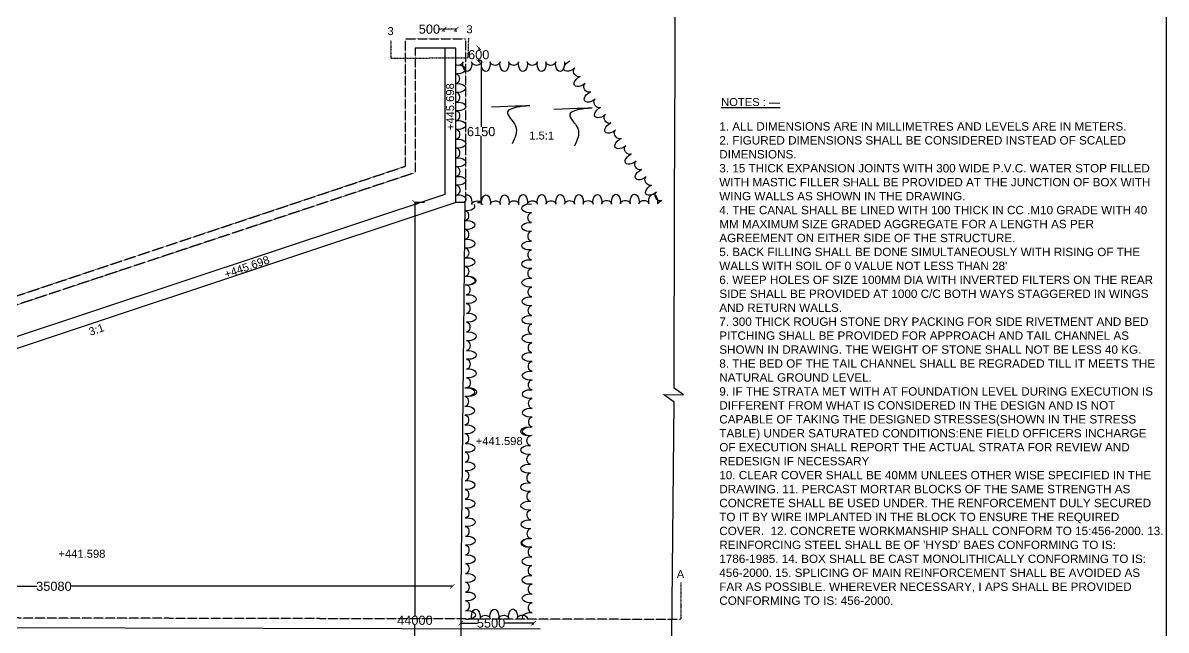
# Model space of a CAD drawing. Header units: inches. Extents: x -25940 to 116401, y 67945 to 197802.
# Drawn here: x 66419 to 116401, y 142348 to 168892 of the extents above; entities that cross this region are included whole.
import ezdxf

# ---------------------------------------------------------------- set-up
doc = ezdxf.new("R2010")
doc.units = ezdxf.units.IN
doc.header["$MEASUREMENT"] = 0
doc.linetypes.add('ACAD_ISO02W100', pattern=[15, 12, -3])
doc.linetypes.add('HIDDEN2', pattern=[0.1875, 0.125, -0.0625])
for name, color, linetype in [('BOX & TEXT', 7, 'Continuous'), ('DIM', 7, 'Continuous'), ('DIMENSION', 7, 'Continuous'), ('DOT LINE', 7, 'ACAD_ISO02W100'), ('LINE', 7, 'Continuous'), ('TEXT', 7, 'Continuous')]:
    doc.layers.add(name, color=color, linetype=linetype)
doc.styles.get("Standard").update_dxf_attribs({"font": 'arial.ttf'})
doc.dimstyles.new('ST1', dxfattribs={"dimtxt": 400, "dimasz": 200, "dimexe": 0.18, "dimexo": 0.0625, "dimgap": 0.09, "dimtad": 0, "dimtih": 1, "dimtoh": 1, "dimdec": 0, "dimzin": 0, "dimdsep": 46, "dimtxsty": 'Standard', "dimblk": 'ARCHTICK', "dimcen": 0.09, "dimadec": 0, "dimazin": 0, "dimtfac": 1, "dimtdec": 0, "dimtofl": 0, "dimtmove": 0, "dimatfit": 3, "dimldrblk": 'ARCHTICK', "dimfxl": 1, "dimtolj": 1, "dimtzin": 0, "dimarcsym": 0})

# ---------------------------------------------------------------- blocks, each defined once
blk = doc.blocks.new('_ArchTick')
at = {"color": 0, "linetype": 'ByBlock', "const_width": 0.15}
blk.add_lwpolyline([(-0.5, -0.5), (0.5, 0.5)], dxfattribs=at)
blk = doc.blocks.new('*D70')
at = {"layer": 'Defpoints', "color": 0, "transparency": 16777216}
for p in [(83559, 161036), (83977, 161036), (83977, 124518)]:
    blk.add_point(p, dxfattribs=at)
at = {"layer": 'DIM', "color": 0, "lineweight": -2, "transparency": 16777216}
for p, q in [((83977, 161036), (83559, 161036)), ((83559, 161036), (83559, 142981)), ((83559, 124518), (83559, 142573)), ((83977, 124518), (83559, 124518))]:
    blk.add_line(p, q, dxfattribs=at)
at = {"layer": 'DIM', "color": 0, "lineweight": -2, "transparency": 16777216, "xscale": 200, "yscale": 200, "zscale": 200}
for p, rotation in [((83559, 161036), 90), ((83559, 124518), 270)]:
    blk.add_blockref('_ArchTick', p, dxfattribs=dict(at, rotation=rotation))
at = {"layer": 'DIM', "color": 0, "transparency": 16777216, "insert": (83559, 142777), "char_height": 400, "attachment_point": 5}
blk.add_mtext('\\A1;44000', dxfattribs=at)
blk = doc.blocks.new('*D120')
at = {"layer": 'Defpoints', "color": 0, "transparency": 16777216}
for p in [(86347, 167809), (86352, 167809), (86377, 167190)]:
    blk.add_point(p, dxfattribs=at)
at = {"layer": 'DIM', "color": 0, "lineweight": -2, "transparency": 16777216}
for p, q in [((86352, 167809), (86346, 167809)), ((86347, 167809), (86347, 167704)), ((86377, 167190), (86346, 167190)), ((86347, 167190), (86347, 167295))]:
    blk.add_line(p, q, dxfattribs=at)
at = {"layer": 'DIM', "color": 0, "lineweight": -2, "transparency": 16777216, "xscale": 200, "yscale": 200, "zscale": 200}
for p, rotation in [((86347, 167809), 90), ((86347, 167190), 270)]:
    blk.add_blockref('_ArchTick', p, dxfattribs=dict(at, rotation=rotation))
at = {"layer": 'DIM', "color": 0, "transparency": 16777216, "insert": (86347, 167499), "char_height": 400, "attachment_point": 5}
blk.add_mtext('\\A1;600', dxfattribs=at)
blk = doc.blocks.new('*D121')
at = {"layer": 'Defpoints', "color": 0, "transparency": 16777216}
for p in [(86347, 167242), (86453, 167242), (86301, 161034)]:
    blk.add_point(p, dxfattribs=at)
at = {"layer": 'DIM', "color": 0, "lineweight": -2, "transparency": 16777216}
for p, q in [((86347, 167242), (86453, 167242)), ((86453, 167242), (86453, 164342)), ((86453, 161034), (86453, 163934)), ((86301, 161034), (86453, 161034))]:
    blk.add_line(p, q, dxfattribs=at)
at = {"layer": 'DIM', "color": 0, "lineweight": -2, "transparency": 16777216, "xscale": 200, "yscale": 200, "zscale": 200}
for p, rotation in [((86453, 167242), 90), ((86453, 161034), 270)]:
    blk.add_blockref('_ArchTick', p, dxfattribs=dict(at, rotation=rotation))
at = {"layer": 'DIM', "color": 0, "transparency": 16777216, "insert": (86453, 164138), "char_height": 400, "attachment_point": 5}
blk.add_mtext('\\A1;6150', dxfattribs=at)
blk = doc.blocks.new('*D122')
at = {"layer": 'Defpoints', "color": 0, "transparency": 16777216}
for p in [(50358, 144327), (85193, 144278), (85193, 144263)]:
    blk.add_point(p, dxfattribs=at)
at = {"layer": 'DIM', "color": 0, "lineweight": -2, "transparency": 16777216}
for p, q in [((50358, 144327), (50358, 144263)), ((50358, 144263), (67023, 144263)), ((85193, 144263), (68527, 144263)), ((85193, 144278), (85193, 144263))]:
    blk.add_line(p, q, dxfattribs=at)
at = {"layer": 'DIM', "color": 0, "lineweight": -2, "transparency": 16777216, "xscale": 200, "yscale": 200, "zscale": 200, "rotation": 180}
blk.add_blockref('_ArchTick', (50358, 144263), dxfattribs=at)
at = {"layer": 'DIM', "color": 0, "lineweight": -2, "transparency": 16777216, "xscale": 200, "yscale": 200, "zscale": 200}
blk.add_blockref('_ArchTick', (85193, 144263), dxfattribs=at)
at = {"layer": 'DIM', "color": 0, "transparency": 16777216, "insert": (67775, 144263), "char_height": 400, "attachment_point": 5}
blk.add_mtext('\\A1;35080', dxfattribs=at)
blk = doc.blocks.new('*D144')
at = {"layer": 'Defpoints', "color": 0, "linetype": 'HIDDEN2', "transparency": 16777216}
for p in [(84833, 168617), (84833, 168507), (85369, 168503)]:
    blk.add_point(p, dxfattribs=at)
at = {"layer": 'DIMENSION', "color": 0, "linetype": 'HIDDEN2', "lineweight": -2, "transparency": 16777216}
for p, q in [((84833, 168617), (84633, 168617)), ((84833, 168507), (84833, 168617)), ((85369, 168617), (84833, 168617)), ((85369, 168503), (85369, 168617))]:
    blk.add_line(p, q, dxfattribs=at)
at = {"layer": 'DIMENSION', "color": 0, "linetype": 'HIDDEN2', "lineweight": -2, "transparency": 16777216, "xscale": 200, "yscale": 200, "zscale": 200, "rotation": 180}
blk.add_blockref('_ArchTick', (84833, 168617), dxfattribs=at)
at = {"layer": 'DIMENSION', "color": 0, "linetype": 'HIDDEN2', "lineweight": -2, "transparency": 16777216, "xscale": 200, "yscale": 200, "zscale": 200}
blk.add_blockref('_ArchTick', (85369, 168617), dxfattribs=at)
at = {"layer": 'DIMENSION', "color": 0, "linetype": 'HIDDEN2', "transparency": 16777216, "insert": (84192, 168617), "char_height": 400, "attachment_point": 5}
blk.add_mtext('\\A1;500', dxfattribs=at)
blk = doc.blocks.new('*D145')
at = {"layer": 'Defpoints', "color": 0, "transparency": 16777216}
for p in [(85571, 142644), (88739, 142653), (88739, 142591)]:
    blk.add_point(p, dxfattribs=at)
at = {"layer": 'DIM', "color": 0, "lineweight": -2, "transparency": 16777216}
for p, q in [((85571, 142644), (85571, 142653)), ((85571, 142653), (86290, 142653)), ((88739, 142653), (87483, 142653)), ((88739, 142591), (88739, 142653))]:
    blk.add_line(p, q, dxfattribs=at)
at = {"layer": 'DIM', "color": 0, "lineweight": -2, "transparency": 16777216, "xscale": 200, "yscale": 200, "zscale": 200, "rotation": 180}
blk.add_blockref('_ArchTick', (85571, 142653), dxfattribs=at)
at = {"layer": 'DIM', "color": 0, "lineweight": -2, "transparency": 16777216, "xscale": 200, "yscale": 200, "zscale": 200}
blk.add_blockref('_ArchTick', (88739, 142653), dxfattribs=at)
at = {"layer": 'DIM', "color": 0, "transparency": 16777216, "insert": (86887, 142653), "char_height": 400, "attachment_point": 5}
blk.add_mtext('\\A1;5500', dxfattribs=at)

msp = doc.modelspace()

# ---------------------------------------------------------------- linework, layer by layer
at = {"layer": 'DIMENSION', "linetype": 'HIDDEN2'}
for points in [[(82506.7, 168142), (82502, 167345.9), (85888.1, 167367.3), (85912.2, 168216)], [(95191.2, 144426.9), (95191.2, 142833.4)]]:
    msp.add_lwpolyline(points, dxfattribs=at)
at = {"layer": 'DOT LINE', "color": 0}
for points in [[(-14119.1, 154066.6), (-14084.1, 164545.6), (-10371.6, 164545.6), (-10371.6, 157354.6), (-927.6, 153286.6), (3568.9, 153297.1), (3568.9, 150196.1), (46135.4, 150196.1), (46135.4, 153258.6), (55060.4, 153258.6), (83141.9, 162624.6), (83141.9, 168201.1), (85765.4, 168201.1), (85765.4, 161037.6)], [(83573.9, 167788.1), (83573.9, 162348.1), (55121.4, 152900.6), (46555.4, 152849.6), (46550.9, 149951.1), (50364.9, 149941.6)]]:
    msp.add_lwpolyline(points, dxfattribs=at)
at = {"layer": 'DOT LINE', "color": 0, "linetype": 'ACAD_ISO02W100'}
msp.add_lwpolyline([(95163.7, 142814.2), (50305.8, 142913.7)], dxfattribs=at)
at = {"layer": 'LINE'}
msp.add_lwpolyline([(-23025.6, 114547.6), (94840.4, 114559.6), (94737.4, 135592.6), (94275.9, 135895.6), (95174.4, 135895.6), (94733.4, 136191.1), (94885.9, 152316.1), (94431.9, 152645.6), (95300.9, 152626.1), (94891.9, 152919.1), (94913.9, 160975.6), (94937.4, 167128.6), (94942.9, 174529.6), (63053.9, 174622.1)], dxfattribs=at)
at = {"layer": 'LINE', "color": 0}
for points in [[(-14002.1, 142802.1), (-14031.1, 121094.6), (-10361.1, 121108.1), (-10373.6, 128290.6), (-965.6, 132276.1), (3574.4, 132298.6), (3583.9, 135329.1), (11734.4, 135323.1), (35329.9, 135303.1), (46294.4, 135362.6), (46328.9, 132321.6), (55074.9, 132295.6), (82955.9, 122937.1), (82987.9, 117407.1), (85624.4, 117407.1), (85585.9, 144051.6), (85751.4, 161037.6), (85345.9, 161037.6), (85345.9, 167788.1), (83573.9, 167788.1)], [(84865.9, 167788.1), (84865.9, 161396.6), (50364.9, 149941.6)], [(85345.9, 161037.6), (51177.4, 149680.6), (50363.4, 149468.1)], [(46653.9, 142503.1), (89027.4, 142410.1)]]:
    msp.add_lwpolyline(points, dxfattribs=at)
at = {"layer": 'TEXT'}
msp.add_lwpolyline([(-25939.8, 197802.2), (116401.4, 197802.2), (116401.4, 98457.2), (-25939.8, 98457.2)], close=True, dxfattribs=at)
at = {"layer": 'TEXT', "extrusion": (0, 0, -1)}
for centre, major_axis, ratio, start_param, end_param in [((85440.7, 167189.9), (216.2, 0), 0.7188112, 0, 2.0243041), ((85425, 166860.5), (347.2, 0), 0.5611027, 4.4825214, 8.0798398), ((85846.5, 167111.4), (-1.2, -347.2), 0.5611027, 4.4825214, 8.0798398), ((86252.7, 167189.9), (216.2, 0), 0.7188112, 0, 3.1415927), ((86658.5, 167111.4), (-1.2, -347.2), 0.5611027, 4.4825214, 8.0798398), ((87064.7, 167189.9), (216.2, 0), 0.7188112, 0, 3.1415927), ((87470.5, 167111.4), (-1.2, -347.2), 0.5611027, 4.4825214, 8.0798398), ((87876.7, 167189.9), (216.2, 0), 0.7188112, 0, 3.1415927), ((88282.5, 167111.4), (-1.2, -347.2), 0.5611027, 4.4825214, 8.0798398), ((88688.7, 167189.9), (216.2, 0), 0.7188112, 0, 3.1415927), ((89094.5, 167111.4), (-1.2, -347.2), 0.5611027, 4.4825214, 8.0798398), ((89500.7, 167189.9), (216.2, 0), 0.7188112, 0, 3.1415927), ((89906.5, 167111.4), (-1.2, -347.2), 0.5611027, 4.4825214, 8.0798398), ((90379.8, 167031.7), (-290.8, -189.6), 0.5611027, 4.4825214, 8.0798398), ((85348.1, 166454.4), (-0.8, 216.2), 0.7188112, 0, 3.1415927), ((90668.4, 166735.3), (118.8, -180.7), 0.7188112, 0, 3.1415927), ((90825.8, 166353.1), (-290.8, -189.6), 0.5611027, 4.4825214, 8.0798398), ((85427.9, 166048.5), (347.2, 0), 0.5611027, 4.4825214, 8.0798398), ((91114.4, 166056.8), (118.8, -180.7), 0.7188112, 0, 3.1415927), ((85351, 165642.4), (-0.8, 216.2), 0.7188112, 0, 3.1415927), ((85430.8, 165236.5), (347.2, 0), 0.5611027, 4.4825214, 8.0798398), ((91271.8, 165674.6), (-290.8, -189.6), 0.5611027, 4.4825214, 8.0798398), ((91560.4, 165378.2), (118.8, -180.7), 0.7188112, 0, 3.1415927), ((85353.9, 164830.4), (-0.8, 216.2), 0.7188112, 0, 3.1415927), ((91717.8, 164996), (-290.8, -189.6), 0.5611027, 4.4825214, 8.0798398), ((85433.7, 164424.5), (347.2, 0), 0.5611027, 4.4825214, 8.0798398), ((92006.4, 164699.7), (118.8, -180.7), 0.7188112, 0, 3.1415927), ((92163.8, 164317.5), (-290.8, -189.6), 0.5611027, 4.4825214, 8.0798398), ((85356.8, 164018.4), (-0.8, 216.2), 0.7188112, 0, 3.1415927), ((92452.4, 164021.1), (118.8, -180.7), 0.7188112, 0, 3.1415927), ((85436.6, 163612.5), (347.2, 0), 0.5611027, 4.4825214, 8.0798398), ((92609.8, 163638.9), (-290.8, -189.6), 0.5611027, 4.4825214, 8.0798398), ((92898.4, 163342.6), (118.8, -180.7), 0.7188112, 0, 3.1415927), ((85359.7, 163206.4), (-0.8, 216.2), 0.7188112, 0, 3.1415927), ((85439.6, 162800.5), (347.2, 0), 0.5611027, 4.4825214, 8.0798398), ((93055.8, 162960.4), (-290.8, -189.6), 0.5611027, 4.4825214, 8.0798398), ((85362.6, 162394.4), (-0.8, 216.2), 0.7188112, 0, 3.1415927), ((93344.4, 162664), (118.8, -180.7), 0.7188112, 0, 3.1415927), ((93501.8, 162281.8), (-290.8, -189.6), 0.5611027, 4.4825214, 8.0798398), ((85442.5, 161988.5), (347.2, 0), 0.5611027, 4.4825214, 8.0798398), ((93790.4, 161985.5), (118.8, -180.7), 0.7188112, 0, 3.1415927), ((85365.5, 161582.4), (-0.8, 216.2), 0.7188112, 0, 3.1415927), ((93947.8, 161603.3), (-290.8, -189.6), 0.5611027, 4.4825214, 8.0798398), ((94236.4, 161306.9), (118.8, -180.7), 0.7188112, 0, 3.1415927), ((85445.4, 161176.5), (347.2, 0), 0.5611027, 4.4825214, 7.0773983), ((85825.7, 160868.6), (347.2, 0), 0.5611027, 5.8681832, 8.0798398), ((85854.3, 161029.4), (0, 347.2), 0.5611027, 5.8096684, 8.0798398), ((86260.4, 160952.4), (-216.2, -0.8), 0.7188112, 0, 3.1415927), ((86666.3, 161032.3), (0, 347.2), 0.5611027, 4.4825214, 8.0798398), ((87072.4, 160955.3), (-216.2, -0.8), 0.7188112, 0, 3.1415927), ((87478.3, 161035.2), (0, 347.2), 0.5611027, 4.4825214, 8.0798398), ((87884.4, 160958.2), (-216.2, -0.8), 0.7188112, 0, 3.1415927), ((88290.3, 161038.1), (0, 347.2), 0.5611027, 4.4825214, 8.0798398), ((88575.5, 160783), (-347.2, 0), 0.5611027, 4.4825214, 8.0798398), ((88696.3, 160961.1), (-216.2, -0.8), 0.7188112, 0, 3.1415927), ((89102.3, 161041), (0, 347.2), 0.5611027, 4.4825214, 8.0798398), ((89508.3, 160964), (-216.2, -0.8), 0.7188112, 0, 3.1415927), ((89914.3, 161043.9), (0, 347.2), 0.5611027, 4.4825214, 8.0798398), ((90320.3, 160966.9), (-216.2, -0.8), 0.7188112, 0, 3.1415927), ((90726.2, 161046.8), (0, 347.2), 0.5611027, 4.4825214, 8.0798398), ((91132.3, 160969.8), (-216.2, -0.8), 0.7188112, 0, 3.1415927), ((91538.2, 161049.7), (0, 347.2), 0.5611027, 4.4825214, 8.0798398), ((91944.3, 160972.7), (-216.2, -0.8), 0.7188112, 0, 3.1415927), ((92350.2, 161052.6), (0, 347.2), 0.5611027, 4.4825214, 8.0798398), ((92756.3, 160975.6), (-216.2, -0.8), 0.7188112, 0, 3.1415927), ((93162.2, 161055.5), (0, 347.2), 0.5611027, 4.4825214, 8.0798398), ((93568.3, 160978.5), (-216.2, -0.8), 0.7188112, 0, 3.1415927), ((93974.2, 161058.4), (0, 347.2), 0.5611027, 4.4825214, 8.0798398), ((94393.8, 160924.7), (-290.8, -189.6), 0.5611027, 7.3688238, 8.0798398), ((85748.7, 160462.5), (-0.8, 216.2), 0.7188112, 0, 3.1415927), ((88655.4, 160377.1), (0.8, -216.2), 0.7188112, 0, 3.1415927), ((85828.6, 160056.6), (347.2, 0), 0.5611027, 4.4825214, 8.0798398), ((88578.4, 159971), (-347.2, 0), 0.5611027, 4.4825214, 8.0798398), ((85751.6, 159650.5), (-0.8, 216.2), 0.7188112, 0, 3.1415927), ((85831.5, 159244.6), (347.2, 0), 0.5611027, 4.4825214, 8.0798398), ((88658.3, 159565.1), (0.8, -216.2), 0.7188112, 0, 3.1415927), ((85754.5, 158838.5), (-0.8, 216.2), 0.7188112, 0, 3.1415927), ((88581.3, 159159), (-347.2, 0), 0.5611027, 4.4825214, 8.0798398), ((88661.2, 158753.1), (0.8, -216.2), 0.7188112, 0, 3.1415927), ((85834.4, 158432.6), (347.2, 0), 0.5611027, 4.4825214, 8.0798398), ((88584.2, 158347), (-347.2, 0), 0.5611027, 4.4825214, 8.0798398), ((85757.4, 158026.5), (-0.8, 216.2), 0.7188112, 0, 3.1415927), ((88664.1, 157941.1), (0.8, -216.2), 0.7188112, 0, 3.1415927), ((85837.3, 157620.6), (347.2, 0), 0.5611027, 4.4825214, 8.0798398), ((85881.6, 157628.2), (347.2, 0), 0.5611027, 4.4825214, 8.0798398), ((88587.1, 157535), (-347.2, 0), 0.5611027, 4.4825214, 8.0798398), ((85804.6, 157222.1), (-0.8, 216.2), 0.7188112, 0, 3.1415927), ((85884.5, 156816.2), (347.2, 0), 0.5611027, 4.4825214, 8.0798398), ((88667, 157129.1), (0.8, -216.2), 0.7188112, 0, 3.1415927), ((85807.5, 156410.2), (-0.8, 216.2), 0.7188112, 0, 3.1415927), ((88590, 156723), (-347.2, 0), 0.5611027, 4.4825214, 8.0798398), ((88669.9, 156317.1), (0.8, -216.2), 0.7188112, 0, 3.1415927), ((85887.4, 156004.2), (347.2, 0), 0.5611027, 4.4825214, 8.0798398), ((88593, 155911), (-347.2, 0), 0.5611027, 4.4825214, 8.0798398), ((85810.4, 155598.2), (-0.8, 216.2), 0.7188112, 0, 3.1415927), ((88672.8, 155505.1), (0.8, -216.2), 0.7188112, 0, 3.1415927), ((85890.3, 155192.2), (347.2, 0), 0.5611027, 4.4825214, 8.0798398), ((85813.3, 154786.2), (-0.8, 216.2), 0.7188112, 0, 3.1415927), ((88595.9, 155099), (-347.2, 0), 0.5611027, 4.4825214, 8.0798398), ((85893.2, 154380.3), (347.2, 0), 0.5611027, 4.4825214, 8.0798398), ((88598.8, 154287), (-347.2, 0), 0.5611027, 4.4825214, 8.0798398), ((88675.7, 154693.1), (0.8, -216.2), 0.7188112, 0, 3.1415927), ((85816.2, 153974.2), (-0.8, 216.2), 0.7188112, 0, 3.1415927), ((88678.6, 153881.1), (0.8, -216.2), 0.7188112, 0, 3.1415927), ((85896.1, 153568.3), (347.2, 0), 0.5611027, 4.4825214, 8.0798398), ((88601.7, 153475), (-347.2, 0), 0.5611027, 4.4825214, 8.0798398), ((85819.9, 152751.1), (347.2, 0), 0.5611027, 4.4825214, 8.0798398), ((85819.1, 153162.2), (-0.8, 216.2), 0.7188112, 0, 3.1415927), ((85899, 152756.3), (347.2, 0), 0.5611027, 4.4825214, 8.0798398), ((88681.5, 153069.1), (0.8, -216.2), 0.7188112, 0, 3.1415927), ((85742.9, 152345), (-0.8, 216.2), 0.7188112, 0, 3.1415927), ((88604.6, 152663), (-347.2, 0), 0.5611027, 4.4825214, 8.0798398), ((88684.4, 152257.1), (0.8, -216.2), 0.7188112, 0, 3.1415927), ((85822.8, 151939.1), (347.2, 0), 0.5611027, 4.4825214, 8.0798398), ((88607.5, 151851), (-347.2, 0), 0.5611027, 4.4825214, 8.0798398), ((85745.8, 151533.1), (-0.8, 216.2), 0.7188112, 0, 3.1415927), ((88687.3, 151445.1), (0.8, -216.2), 0.7188112, 0, 3.1415927), ((85825.7, 151127.1), (347.2, 0), 0.5611027, 4.4825214, 8.0798398), ((88531.3, 151033.9), (-347.2, 0), 0.5611027, 4.4825214, 8.0798398), ((88610.4, 151039), (-347.2, 0), 0.5611027, 4.4825214, 8.0798398), ((85748.7, 150721.1), (-0.8, 216.2), 0.7188112, 0, 3.1415927), ((85828.6, 150315.1), (347.2, 0), 0.5611027, 4.4825214, 8.0798398), ((88611.1, 150628), (0.8, -216.2), 0.7188112, 0, 3.1415927), ((85751.6, 149909.1), (-0.8, 216.2), 0.7188112, 0, 3.1415927), ((88534.2, 150221.9), (-347.2, 0), 0.5611027, 4.4825214, 8.0798398), ((88614, 149816), (0.8, -216.2), 0.7188112, 0, 3.1415927), ((85831.5, 149503.2), (347.2, 0), 0.5611027, 4.4825214, 8.0798398), ((88537.1, 149409.9), (-347.2, 0), 0.5611027, 4.4825214, 8.0798398), ((85754.5, 149097.1), (-0.8, 216.2), 0.7188112, 0, 3.1415927), ((88616.9, 149004), (0.8, -216.2), 0.7188112, 0, 3.1415927), ((85834.4, 148691.2), (347.2, 0), 0.5611027, 4.4825214, 8.0798398), ((85757.4, 148285.1), (-0.8, 216.2), 0.7188112, 0, 3.1415927), ((88540, 148597.9), (-347.2, 0), 0.5611027, 4.4825214, 8.0798398), ((85837.3, 147879.2), (347.2, 0), 0.5611027, 4.4825214, 8.0798398), ((88542.9, 147785.9), (-347.2, 0), 0.5611027, 4.4825214, 8.0798398), ((88619.8, 148192), (0.8, -216.2), 0.7188112, 0, 3.1415927), ((85760.3, 147473.1), (-0.8, 216.2), 0.7188112, 0, 3.1415927), ((88622.7, 147380), (0.8, -216.2), 0.7188112, 0, 3.1415927), ((85840.2, 147067.2), (347.2, 0), 0.5611027, 4.4825214, 8.0798398), ((88545.8, 146973.9), (-347.2, 0), 0.5611027, 4.4825214, 8.0798398), ((85763.2, 146661.1), (-0.8, 216.2), 0.7188112, 0, 3.1415927), ((85843.1, 146255.2), (347.2, 0), 0.5611027, 4.4825214, 8.0798398), ((88625.6, 146568), (0.8, -216.2), 0.7188112, 0, 3.1415927), ((85766.1, 145849.1), (-0.8, 216.2), 0.7188112, 0, 3.1415927), ((88548.7, 146161.9), (-347.2, 0), 0.5611027, 4.4825214, 8.0798398), ((88593, 146169.5), (-347.2, 0), 0.5611027, 4.4825214, 8.0798398), ((88672.8, 145763.6), (0.8, -216.2), 0.7188112, 0, 3.1415927), ((85846, 145443.2), (347.2, 0), 0.5611027, 4.4825214, 8.0798398), ((88595.9, 145357.5), (-347.2, 0), 0.5611027, 4.4825214, 8.0798398), ((85769, 145037.1), (-0.8, 216.2), 0.7188112, 0, 3.1415927), ((88675.7, 144951.6), (0.8, -216.2), 0.7188112, 0, 3.1415927), ((85848.9, 144631.2), (347.2, 0), 0.5611027, 4.4825214, 8.0798398), ((88598.8, 144545.5), (-347.2, 0), 0.5611027, 4.4825214, 8.0798398), ((85771.9, 144225.1), (-0.8, 216.2), 0.7188112, 0, 3.1415927), ((85851.8, 143819.2), (347.2, 0), 0.5611027, 4.4825214, 8.0798398), ((88678.6, 144139.6), (0.8, -216.2), 0.7188112, 0, 3.1415927), ((85774.8, 143413.1), (-0.8, 216.2), 0.7188112, 0, 3.1415927), ((88601.7, 143733.5), (-347.2, 0), 0.5611027, 4.4825214, 8.0798398), ((88681.5, 143327.6), (0.8, -216.2), 0.7188112, 0, 3.1415927), ((85854.7, 143007.2), (347.2, 0), 0.5611027, 4.4825214, 8.0798398), ((86221.7, 142918.8), (0, 347.2), 0.5611027, 4.4825214, 8.0798398), ((86627.8, 142841.9), (-216.2, -0.8), 0.7188112, 0, 3.1415927), ((87033.7, 142921.7), (0, 347.2), 0.5611027, 4.4825214, 8.0798398), ((87439.8, 142844.8), (-216.2, -0.8), 0.7188112, 0, 3.1415927), ((87845.7, 142924.6), (0, 347.2), 0.5611027, 4.4825214, 8.0798398), ((88251.8, 142847.7), (-216.2, -0.8), 0.7188112, 0, 3.1415927), ((88604.6, 142921.5), (-347.2, 0), 0.5611027, 5.8681832, 8.0798398)]:
    msp.add_ellipse(centre, major_axis=major_axis, ratio=ratio, start_param=start_param, end_param=end_param, dxfattribs=at)
at = {"layer": 'TEXT'}
for points in [[(86909.1, 165225.3), (88518.3, 165264.8), (87606.7, 165003.6), (87955.5, 164386), (87804.9, 163610)], [(89628.4, 165123.9), (91237.5, 165163.5), (90325.9, 164902.2), (90674.7, 164284.6), (90524.1, 163508.7)]]:
    msp.add_spline(points, degree=3, dxfattribs=at)

# ---------------------------------------------------------------- texts
at = {"layer": 'BOX & TEXT', "attachment_point": 1}
for s, insert, char_height, width in [('{\\LNOTES : —} ', (96946.7, 165605.4), 350, 2670.767), ("1. ALL DIMENSIONS ARE IN MILLIMETRES AND LEVELS ARE IN METERS. \\P2. FIGURED DIMENSIONS SHALL BE CONSIDERED INSTEAD OF SCALED DIMENSIONS. \\P3. 15 THICK EXPANSION JOINTS WITH 300 WIDE P.V.C. WATER STOP FILLED WITH MASTIC FILLER SHALL BE PROVIDED AT THE JUNCTION OF BOX WITH WING WALLS AS SHOWN IN THE DRAWING. \\P4. THE CANAL SHALL BE LINED WITH 100 THICK IN CC .M10 GRADE WITH 40 MM MAXIMUM SIZE GRADED AGGREGATE FOR A LENGTH AS PER AGREEMENT ON EITHER SIDE OF THE STRUCTURE. \\P5. BACK FILLING SHALL BE DONE SIMULTANEOUSLY WITH RISING OF THE WALLS WITH SOIL OF 0 VALUE NOT LESS THAN 28' \\P6. WEEP HOLES OF SIZE 100MM DIA WITH INVERTED FILTERS ON THE REAR SIDE SHALL BE PROVIDED AT 1000 C/C BOTH WAYS STAGGERED IN WINGS AND RETURN WALLS. \\P7. 300 THICK ROUGH STONE DRY PACKING FOR SIDE RIVETMENT AND BED PITCHING SHALL BE PROVIDED FOR APPROACH AND TAIL CHANNEL AS SHOWN IN DRAWING. THE WEIGHT OF STONE SHALL NOT BE LESS 40 KG. \\P8. THE BED OF THE TAIL CHANNEL SHALL BE REGRADED TILL IT MEETS THE NATURAL GROUND LEVEL. \\P9. IF THE STRATA MET WITH AT FOUNDATION LEVEL DURING EXECUTION IS DIFFERENT FROM WHAT IS CONSIDERED IN THE DESIGN AND IS NOT CAPABLE OF TAKING THE DESIGNED STRESSES(SHOWN IN THE STRESS TABLE) UNDER SATURATED CONDITIONS:ENE FIELD OFFICERS INCHARGE OF EXECUTION SHALL REPORT THE ACTUAL STRATA FOR REVIEW AND REDESIGN IF NECESSARY \\P10. CLEAR COVER SHALL BE 40MM UNLEES OTHER WISE SPECIFIED IN THE DRAWING. 11. PERCAST MORTAR BLOCKS OF THE SAME STRENGTH AS CONCRETE SHALL BE USED UNDER. THE RENFORCEMENT DULY SECURED TO IT BY WIRE IMPLANTED IN THE BLOCK TO ENSURE THE REQUIRED COVER.  12. CONCRETE WORKMANSHIP SHALL CONFORM TO 15:456-2000. 13. REINFORCING STEEL SHALL BE OF 'HYSD' BAES CONFORMING TO IS: 1786-1985. 14. BOX SHALL BE CAST MONOLITHICALLY CONFORMING TO IS: 456-2000. 15. SPLICING OF MAIN REINFORCEMENT SHALL BE AVOIDED AS FAR AS POSSIBLE. WHEREVER NECESSARY, I APS SHALL BE PROVIDED CONFORMING TO IS: 456-2000. \\P\\P{\\L\\PSPECIAL NOTES:}  \\P1. THE PROJECT AUTHORITIES SHOULD SATISFY WHETHER THE DESIGN PROPOSALS COMPLY WITH TECHNICAL SPECIFICATIONS AS STIPULATED IN AGREEMENT CONDITIONS.ANY DEVIATIONS NOTICED MAY BE REFERRED TO CDO FOR NECESSARY MODIFICATIONS BEFORE EXECUTION. \\P\\P2. THE FIELD AUTHORITIES SHALL ENSURE THE SAFE BEARING CAPACITY OF FOUNDATION STRATA BEFORE EXECUTION OF WORK AND IF THERE IS ANY VARIANCE THE DESIGN IS TO BE MODIFIED. \\P\\P3. SUITABLE ARRANGEMENTS WITH PROPER PROTECTION WORKS SHALL BE MADE AS PER SITE CONDITIONS BY PROVIDING CATCH DRAINS. GUIDE BUNDS ETC. TO DIVERT WATER TO PASS THROUGH THE U.T WITH OUT CAUSING ANY DAMAGE TO THE CANAL BANKS AND TO AVOID INNUNDAT1ON ON U/S & D/S OF THE PROPOSED STRUCTURE. THE FIELD AUTHORITIES SHOULD ENSURE THE SAME. ", (96866, 164550.2), 365.7619, 19401.463)]:
    msp.add_mtext(s, dxfattribs=dict(at, insert=insert, char_height=char_height, width=width))
at = {"layer": 'TEXT'}
for s, p in [('3', (82357.9, 168357.2)), ('3', (85810.4, 168438.2)), ('1.5:1', (88555.6, 163792.5)), ('+441.598', (86216.8, 150437.4)), ('+441.598', (67973.7, 145510.9)), ('A', (95005.2, 144624.7))]:
    msp.add_text(s, height=350, dxfattribs=at).set_placement(p)
for s, rotation, p in [('+445.698', 90.47921, (85283.1, 164203.2)), ('+445.698', 19.16509, (75299.8, 157721.4)), ('3:1', 19.16509, (69367.9, 155208.9))]:
    msp.add_text(s, height=350, rotation=rotation, dxfattribs=at).set_placement(p)

# ---------------------------------------------------------------- dimensions: what is measured, and where the dimension line sits
at = {"layer": 'DIM'}
for base, p1, p2, text, picture, middle in [((86346.7, 167808.5), (86377.4, 167189.9), (86351.8, 167808.5), '600', '*D120', (86346.7, 167499.2)), ((86452.9, 167242.4), (86301.1, 161033.8), (86346.7, 167242.4), '6150', '*D121', (86452.9, 164138.1)), ((83559, 161036.5), (83977, 124517.5), (83977, 161036.5), '44000', '*D70', (83559, 142777))]:
    dim = msp.add_linear_dim(base=base, p1=p1, p2=p2, angle=90, text=text, dimstyle='ST1', dxfattribs=at)
    dim.commit()
    dim.dimension.update_dxf_attribs({"geometry": picture, "text_midpoint": middle})
dim = msp.add_linear_dim(base=(85193, 144263.5), p1=(50357.7, 144327.4), p2=(85193, 144278), text='35080', dimstyle='ST1', dxfattribs=at)
dim.commit()
dim.dimension.update_dxf_attribs({"geometry": '*D122', "text_midpoint": (67775.4, 144263.5)})
dim = msp.add_linear_dim(base=(88739.4, 142653), p1=(85570.8, 142644.1), p2=(88739.4, 142590.7), text='5500', dimstyle='ST1', dxfattribs=at)
dim.commit()
dim.dimension.update_dxf_attribs({"geometry": '*D145', "text_midpoint": (86886.8, 142653), "dimtype": 160})
at = {"layer": 'DIMENSION', "linetype": 'HIDDEN2'}
dim = msp.add_linear_dim(base=(84833.2, 168617.2), p1=(85368.7, 168503), p2=(84833.2, 168507), text='500', dimstyle='ST1', dxfattribs=at)
dim.commit()
dim.dimension.update_dxf_attribs({"geometry": '*D144', "text_midpoint": (84191.9, 168617.2)})

doc.saveas('drawing.dxf')
